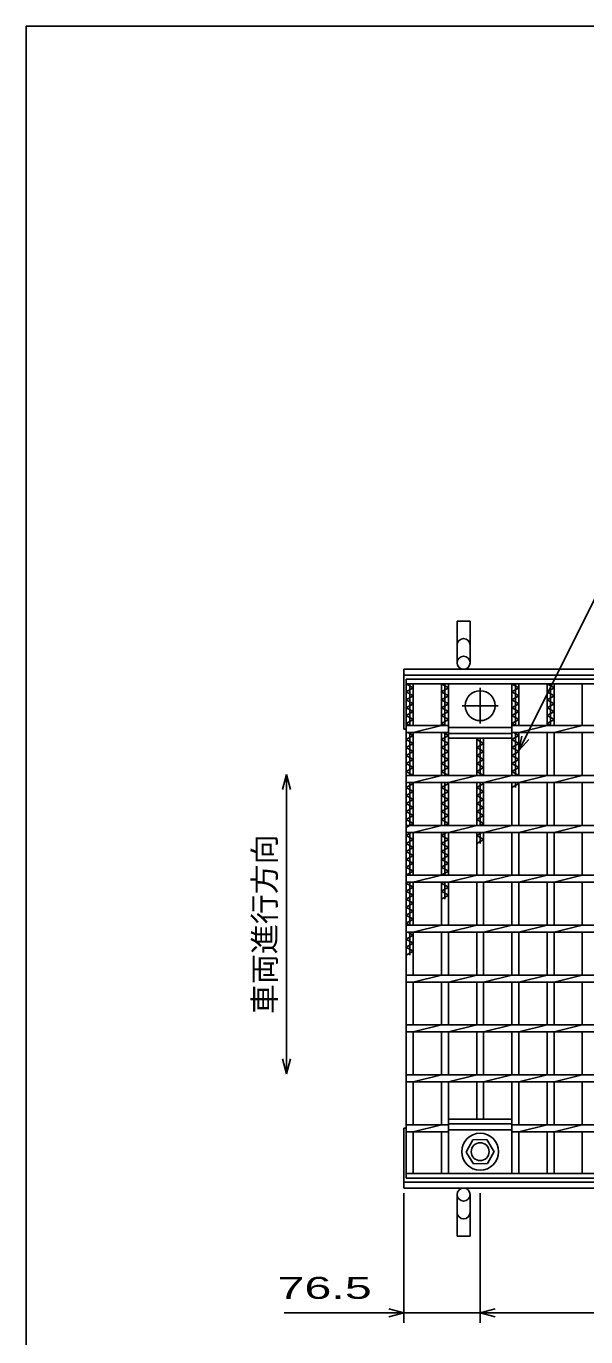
# Model space of a CAD drawing. Units: millimetres, scale not verified. Extents: x -1820 to 1731, y -1282 to 1054.
# Drawn here: x -1729 to -1168, y -260 to 1054 of the extents above; entities that cross this region are included whole.
import ezdxf
from ezdxf.enums import TextEntityAlignment as Align

# ---------------------------------------------------------------- set-up
doc = ezdxf.new("R2010")
doc.units = ezdxf.units.MM
doc.header["$LTSCALE"] = 10
doc.linetypes.add('CHAIN', pattern=[18.5, 12, -1.5, 3.5, -1.5])
for name, color, linetype, lineweight in [('0_2', 150, 'Continuous', 25), ('16', 3, 'Continuous', 25), ('19', 6, 'Continuous', 25), ('22', 4, 'Continuous', 25)]:
    doc.layers.add(name, color=color, linetype=linetype, lineweight=lineweight)
doc.styles.add('ベクトル', font='')
doc.styles.get('ベクトル').set_extended_font_data('ベクトル')

msp = doc.modelspace()

# ---------------------------------------------------------------- linework, layer by layer
at = {"layer": '0_2'}
for p, q in [((-1729, -1146.5), (-1729, 1053.5)), ((-1729, 1053.5), (1731, 1053.5))]:
    msp.add_line(p, q, dxfattribs=at)
at = {"layer": '16'}
for p, q in [((-1348, 399), (-353, 399)), ((-1348, 394.5), (-1348, 399)), ((-353, 394.5), (-1348, 394.5)), ((-1348, -96.5), (-1348, 394.5)), ((-1348, 394.5), (-1341, 394.5)), ((-1341, 390.5), (-1348, 394.5)), ((-1344.5, 352.5), (-1344.5, 394.5)), ((-1341, 352.5), (-1341, 394.5)), ((-1312.7, 352.5), (-1312.7, 394.5)), ((-1312.7, 394.5), (-1305.7, 394.5)), ((-1305.7, 390.5), (-1312.7, 394.5)), ((-1309.2, 352.5), (-1309.2, 394.5)), ((-1305.7, 352.5), (-1305.7, 394.5)), ((-1277.4, 394.5), (-1270.4, 394.5)), ((-1242.1, 352.5), (-1242.1, 394.5)), ((-1242.1, 394.5), (-1235.1, 394.5)), ((-1235.1, 390.5), (-1242.1, 394.5)), ((-1238.6, 352.5), (-1238.6, 394.5)), ((-1235.1, 352.5), (-1235.1, 394.5)), ((-1206.8, 352.5), (-1206.8, 394.5)), ((-1206.8, 394.5), (-1199.8, 394.5)), ((-1199.8, 390.5), (-1206.8, 394.5)), ((-1203.3, 352.5), (-1203.3, 394.5)), ((-1199.8, 352.5), (-1199.8, 394.5)), ((-1171.5, 352.5), (-1171.5, 394.5)), ((-1171.5, 394.5), (-1164.5, 394.5)), ((-1348, 386.5), (-1341, 390.5)), ((-1341, 382.5), (-1348, 386.5)), ((-1348, 378.5), (-1341, 382.5)), ((-1312.7, 386.5), (-1305.7, 390.5)), ((-1305.7, 382.5), (-1312.7, 386.5)), ((-1312.7, 378.5), (-1305.7, 382.5)), ((-1242.1, 386.5), (-1235.1, 390.5)), ((-1235.1, 382.5), (-1242.1, 386.5)), ((-1242.1, 378.5), (-1235.1, 382.5)), ((-1206.8, 386.5), (-1199.8, 390.5)), ((-1199.8, 382.5), (-1206.8, 386.5)), ((-1206.8, 378.5), (-1199.8, 382.5)), ((-1341, 374.5), (-1348, 378.5)), ((-1348, 370.5), (-1341, 374.5)), ((-1341, 366.5), (-1348, 370.5)), ((-1305.7, 374.5), (-1312.7, 378.5)), ((-1312.7, 370.5), (-1305.7, 374.5)), ((-1305.7, 366.5), (-1312.7, 370.5)), ((-1235.1, 374.5), (-1242.1, 378.5)), ((-1242.1, 370.5), (-1235.1, 374.5)), ((-1235.1, 366.5), (-1242.1, 370.5)), ((-1199.8, 374.5), (-1206.8, 378.5)), ((-1206.8, 370.5), (-1199.8, 374.5)), ((-1199.8, 366.5), (-1206.8, 370.5)), ((-1348, 362.5), (-1341, 366.5)), ((-1341, 358.5), (-1348, 362.5)), ((-1348, 354.5), (-1341, 358.5)), ((-1312.7, 362.5), (-1305.7, 366.5)), ((-1305.7, 358.5), (-1312.7, 362.5)), ((-1312.7, 354.5), (-1305.7, 358.5)), ((-1242.1, 362.5), (-1235.1, 366.5)), ((-1235.1, 358.5), (-1242.1, 362.5)), ((-1242.1, 354.5), (-1235.1, 358.5)), ((-1206.8, 362.5), (-1199.8, 366.5)), ((-1199.8, 358.5), (-1206.8, 362.5)), ((-1206.8, 354.5), (-1199.8, 358.5)), ((-1344.5, 352.5), (-1348, 354.5)), ((-1348, 352.5), (-1305.7, 352.5)), ((-1348, 345.5), (-1348, 352.5)), ((-1348, 345.5), (-1305.7, 345.5)), ((-1348, 338.5), (-1341, 342.5)), ((-1341, 342.5), (-1346.25, 345.5)), ((-1344.5, 302.5), (-1344.5, 345.5)), ((-1341, 345.5), (-1312.7, 352.5)), ((-1341, 302.5), (-1341, 345.5)), ((-1309.2, 352.5), (-1312.7, 354.5)), ((-1312.7, 302.5), (-1312.7, 345.5)), ((-1312.7, 338.5), (-1305.7, 342.5)), ((-1305.7, 342.5), (-1310.95, 345.5)), ((-1309.2, 302.5), (-1309.2, 345.5)), ((-1305.7, 352.5), (-1305.7, 345.5)), ((-1305.7, 350.5), (-1242.1, 350.5)), ((-1305.7, 302.5), (-1305.7, 345.5)), ((-1305.7, 344.5), (-1242.1, 344.5)), ((-1305.7, 340), (-1305.7, 344.5)), ((-1238.6, 352.5), (-1242.1, 354.5)), ((-1242.1, 352.5), (-458.5, 352.5)), ((-1242.1, 352.5), (-1242.1, 345.5)), ((-1242.1, 345.5), (-458.5, 345.5)), ((-1242.1, 302.5), (-1242.1, 345.5)), ((-1242.1, 344.5), (-1242.1, 340)), ((-1242.1, 338.5), (-1235.1, 342.5)), ((-1235.1, 342.5), (-1240.35, 345.5)), ((-1238.6, 302.5), (-1238.6, 345.5)), ((-1235.1, 345.5), (-1206.8, 352.5)), ((-1235.1, 302.5), (-1235.1, 345.5)), ((-1203.3, 352.5), (-1206.8, 354.5)), ((-1206.8, 302.5), (-1206.8, 345.5)), ((-1199.8, 345.5), (-1171.5, 352.5)), ((-1199.8, 302.5), (-1199.8, 345.5)), ((-1171.5, 302.5), (-1171.5, 345.5)), ((-1341, 334.5), (-1348, 338.5)), ((-1348, 330.5), (-1341, 334.5)), ((-1341, 326.5), (-1348, 330.5)), ((-1305.7, 334.5), (-1312.7, 338.5)), ((-1312.7, 330.5), (-1305.7, 334.5)), ((-1305.7, 326.5), (-1312.7, 330.5)), ((-1242.1, 340), (-1305.7, 340)), ((-1277.4, 302.5), (-1277.4, 340)), ((-1277.4, 338.5), (-1274.78, 340)), ((-1270.4, 334.5), (-1277.4, 338.5)), ((-1277.4, 330.5), (-1270.4, 334.5)), ((-1270.4, 326.5), (-1277.4, 330.5)), ((-1273.9, 302.5), (-1273.9, 340)), ((-1270.4, 302.5), (-1270.4, 340)), ((-1235.1, 334.5), (-1242.1, 338.5)), ((-1242.1, 330.5), (-1235.1, 334.5)), ((-1235.1, 326.5), (-1242.1, 330.5)), ((-1348, 322.5), (-1341, 326.5)), ((-1341, 318.5), (-1348, 322.5)), ((-1348, 314.5), (-1341, 318.5)), ((-1312.7, 322.5), (-1305.7, 326.5)), ((-1305.7, 318.5), (-1312.7, 322.5)), ((-1312.7, 314.5), (-1305.7, 318.5)), ((-1277.4, 322.5), (-1270.4, 326.5)), ((-1270.4, 318.5), (-1277.4, 322.5)), ((-1277.4, 314.5), (-1270.4, 318.5)), ((-1242.1, 322.5), (-1235.1, 326.5)), ((-1235.1, 318.5), (-1242.1, 322.5)), ((-1242.1, 314.5), (-1235.1, 318.5)), ((-1341, 310.5), (-1348, 314.5)), ((-1348, 306.5), (-1341, 310.5)), ((-1341, 302.5), (-1348, 306.5)), ((-1348, 302.5), (-353, 302.5)), ((-1348, 295.5), (-1348, 302.5)), ((-1341, 295.5), (-1312.7, 302.5)), ((-1305.7, 310.5), (-1312.7, 314.5)), ((-1312.7, 306.5), (-1305.7, 310.5)), ((-1305.7, 302.5), (-1312.7, 306.5)), ((-1305.7, 295.5), (-1277.4, 302.5)), ((-1270.4, 310.5), (-1277.4, 314.5)), ((-1277.4, 306.5), (-1270.4, 310.5)), ((-1270.4, 302.5), (-1277.4, 306.5)), ((-1270.4, 295.5), (-1242.1, 302.5)), ((-1235.1, 310.5), (-1242.1, 314.5)), ((-1242.1, 306.5), (-1235.1, 310.5)), ((-1235.1, 302.5), (-1242.1, 306.5)), ((-1235.1, 295.5), (-1206.8, 302.5)), ((-1199.8, 295.5), (-1171.5, 302.5)), ((-1348, 295.5), (-353, 295.5)), ((-1348, 290.5), (-1341, 294.5)), ((-1341, 286.5), (-1348, 290.5)), ((-1344.5, 252.5), (-1344.5, 295.5)), ((-1341, 294.5), (-1342.75, 295.5)), ((-1341, 252.5), (-1341, 295.5)), ((-1312.7, 252.5), (-1312.7, 295.5)), ((-1312.7, 290.5), (-1305.7, 294.5)), ((-1305.7, 286.5), (-1312.7, 290.5)), ((-1309.2, 252.5), (-1309.2, 295.5)), ((-1305.7, 294.5), (-1307.45, 295.5)), ((-1305.7, 252.5), (-1305.7, 295.5)), ((-1277.4, 252.5), (-1277.4, 295.5)), ((-1277.4, 290.5), (-1270.4, 294.5)), ((-1270.4, 286.5), (-1277.4, 290.5)), ((-1273.9, 252.5), (-1273.9, 295.5)), ((-1270.4, 294.5), (-1272.15, 295.5)), ((-1270.4, 252.5), (-1270.4, 295.5)), ((-1242.1, 252.5), (-1242.1, 295.5)), ((-1242.1, 290.5), (-1235.1, 294.5)), ((-1238.6, 290.5), (-1238.6, 295.5)), ((-1235.1, 294.5), (-1236.85, 295.5)), ((-1235.1, 252.5), (-1235.1, 295.5)), ((-1206.8, 252.5), (-1206.8, 295.5)), ((-1199.8, 252.5), (-1199.8, 295.5)), ((-1171.5, 252.5), (-1171.5, 295.5)), ((-1348, 282.5), (-1341, 286.5)), ((-1341, 278.5), (-1348, 282.5)), ((-1348, 274.5), (-1341, 278.5)), ((-1312.7, 282.5), (-1305.7, 286.5)), ((-1305.7, 278.5), (-1312.7, 282.5)), ((-1312.7, 274.5), (-1305.7, 278.5)), ((-1277.4, 282.5), (-1270.4, 286.5)), ((-1270.4, 278.5), (-1277.4, 282.5)), ((-1277.4, 274.5), (-1270.4, 278.5)), ((-1341, 270.5), (-1348, 274.5)), ((-1348, 266.5), (-1341, 270.5)), ((-1341, 262.5), (-1348, 266.5)), ((-1305.7, 270.5), (-1312.7, 274.5)), ((-1312.7, 266.5), (-1305.7, 270.5)), ((-1305.7, 262.5), (-1312.7, 266.5)), ((-1270.4, 270.5), (-1277.4, 274.5)), ((-1277.4, 266.5), (-1270.4, 270.5)), ((-1270.4, 262.5), (-1277.4, 266.5)), ((-1348, 258.5), (-1341, 262.5)), ((-1341, 254.5), (-1348, 258.5)), ((-1348, 250.5), (-1341, 254.5)), ((-1348, 252.5), (-353, 252.5)), ((-1348, 245.5), (-1348, 252.5)), ((-1341, 245.5), (-1312.7, 252.5)), ((-1312.7, 258.5), (-1305.7, 262.5)), ((-1305.7, 254.5), (-1312.7, 258.5)), ((-1309.2, 252.5), (-1305.7, 254.5)), ((-1305.7, 245.5), (-1277.4, 252.5)), ((-1277.4, 258.5), (-1270.4, 262.5)), ((-1270.4, 254.5), (-1277.4, 258.5)), ((-1273.9, 252.5), (-1270.4, 254.5)), ((-1270.4, 245.5), (-1242.1, 252.5)), ((-1235.1, 245.5), (-1206.8, 252.5)), ((-1199.8, 245.5), (-1171.5, 252.5)), ((-1348, 245.5), (-353, 245.5)), ((-1348, 242.5), (-1342.75, 245.5)), ((-1341, 238.5), (-1348, 242.5)), ((-1348, 234.5), (-1341, 238.5)), ((-1344.5, 202.5), (-1344.5, 245.5)), ((-1341, 202.5), (-1341, 245.5)), ((-1312.7, 202.5), (-1312.7, 245.5)), ((-1312.7, 242.5), (-1307.45, 245.5)), ((-1305.7, 238.5), (-1312.7, 242.5)), ((-1312.7, 234.5), (-1305.7, 238.5)), ((-1309.2, 202.5), (-1309.2, 245.5)), ((-1305.7, 202.5), (-1305.7, 245.5)), ((-1277.4, 202.5), (-1277.4, 245.5)), ((-1277.4, 242.5), (-1272.15, 245.5)), ((-1270.4, 238.5), (-1277.4, 242.5)), ((-1277.4, 234.5), (-1270.4, 238.5)), ((-1273.9, 234.5), (-1273.9, 245.5)), ((-1270.4, 202.5), (-1270.4, 245.5)), ((-1242.1, 202.5), (-1242.1, 245.5)), ((-1235.1, 202.5), (-1235.1, 245.5)), ((-1206.8, 202.5), (-1206.8, 245.5)), ((-1199.8, 202.5), (-1199.8, 245.5)), ((-1171.5, 202.5), (-1171.5, 245.5)), ((-1341, 230.5), (-1348, 234.5)), ((-1348, 226.5), (-1341, 230.5)), ((-1341, 222.5), (-1348, 226.5)), ((-1305.7, 230.5), (-1312.7, 234.5)), ((-1312.7, 226.5), (-1305.7, 230.5)), ((-1305.7, 222.5), (-1312.7, 226.5)), ((-1348, 218.5), (-1341, 222.5)), ((-1341, 214.5), (-1348, 218.5)), ((-1348, 210.5), (-1341, 214.5)), ((-1341, 206.5), (-1348, 210.5)), ((-1312.7, 218.5), (-1305.7, 222.5)), ((-1305.7, 214.5), (-1312.7, 218.5)), ((-1312.7, 210.5), (-1305.7, 214.5)), ((-1305.7, 206.5), (-1312.7, 210.5)), ((-1348, 202.5), (-1341, 206.5)), ((-1348, 202.5), (-353, 202.5)), ((-1348, 195.5), (-1348, 202.5)), ((-1341, 195.5), (-1312.7, 202.5)), ((-1312.7, 202.5), (-1305.7, 206.5)), ((-1305.7, 195.5), (-1277.4, 202.5)), ((-1270.4, 195.5), (-1242.1, 202.5)), ((-1235.1, 195.5), (-1206.8, 202.5)), ((-1199.8, 195.5), (-1171.5, 202.5)), ((-1348, 195.5), (-353, 195.5)), ((-1348, 194.5), (-1346.25, 195.5)), ((-1341, 190.5), (-1348, 194.5)), ((-1348, 186.5), (-1341, 190.5)), ((-1341, 182.5), (-1348, 186.5)), ((-1344.5, 152.5), (-1344.5, 195.5)), ((-1341, 152.5), (-1341, 195.5)), ((-1312.7, 152.5), (-1312.7, 195.5)), ((-1312.7, 194.5), (-1310.95, 195.5)), ((-1305.7, 190.5), (-1312.7, 194.5)), ((-1312.7, 186.5), (-1305.7, 190.5)), ((-1305.7, 182.5), (-1312.7, 186.5)), ((-1309.2, 178.5), (-1309.2, 195.5)), ((-1305.7, 152.5), (-1305.7, 195.5)), ((-1277.4, 152.5), (-1277.4, 195.5)), ((-1270.4, 152.5), (-1270.4, 195.5)), ((-1242.1, 152.5), (-1242.1, 195.5)), ((-1235.1, 152.5), (-1235.1, 195.5)), ((-1206.8, 152.5), (-1206.8, 195.5)), ((-1199.8, 152.5), (-1199.8, 195.5)), ((-1171.5, 152.5), (-1171.5, 195.5)), ((-1348, 178.5), (-1341, 182.5)), ((-1341, 174.5), (-1348, 178.5)), ((-1348, 170.5), (-1341, 174.5)), ((-1312.7, 178.5), (-1305.7, 182.5)), ((-1341, 166.5), (-1348, 170.5)), ((-1348, 162.5), (-1341, 166.5)), ((-1341, 158.5), (-1348, 162.5)), ((-1348, 154.5), (-1341, 158.5)), ((-1344.5, 152.5), (-1348, 154.5)), ((-1348, 152.5), (-353, 152.5)), ((-1348, 145.5), (-1348, 152.5)), ((-1348, 145.5), (-353, 145.5)), ((-1341, 142.5), (-1346.25, 145.5)), ((-1344.5, 122.5), (-1344.5, 145.5)), ((-1341, 145.5), (-1312.7, 152.5)), ((-1341, 102.5), (-1341, 145.5)), ((-1312.7, 102.5), (-1312.7, 145.5)), ((-1305.7, 145.5), (-1277.4, 152.5)), ((-1305.7, 102.5), (-1305.7, 145.5)), ((-1277.4, 102.5), (-1277.4, 145.5)), ((-1270.4, 145.5), (-1242.1, 152.5)), ((-1270.4, 102.5), (-1270.4, 145.5)), ((-1242.1, 102.5), (-1242.1, 145.5)), ((-1235.1, 145.5), (-1206.8, 152.5)), ((-1235.1, 102.5), (-1235.1, 145.5)), ((-1206.8, 102.5), (-1206.8, 145.5)), ((-1199.8, 145.5), (-1171.5, 152.5)), ((-1199.8, 102.5), (-1199.8, 145.5)), ((-1171.5, 102.5), (-1171.5, 145.5)), ((-1348, 138.5), (-1341, 142.5)), ((-1341, 134.5), (-1348, 138.5)), ((-1348, 130.5), (-1341, 134.5)), ((-1341, 126.5), (-1348, 130.5)), ((-1348, 122.5), (-1341, 126.5)), ((-1348, 102.5), (-353, 102.5)), ((-1348, 95.5), (-1348, 102.5)), ((-1348, 95.5), (-353, 95.5)), ((-1341, 95.5), (-1312.7, 102.5)), ((-1341, 52.5), (-1341, 95.5)), ((-1312.7, 52.5), (-1312.7, 95.5)), ((-1305.7, 95.5), (-1277.4, 102.5)), ((-1305.7, 52.5), (-1305.7, 95.5)), ((-1277.4, 52.5), (-1277.4, 95.5)), ((-1270.4, 95.5), (-1242.1, 102.5)), ((-1270.4, 52.5), (-1270.4, 95.5)), ((-1242.1, 52.5), (-1242.1, 95.5)), ((-1235.1, 95.5), (-1206.8, 102.5)), ((-1235.1, 52.5), (-1235.1, 95.5)), ((-1206.8, 52.5), (-1206.8, 95.5)), ((-1199.8, 95.5), (-1171.5, 102.5)), ((-1199.8, 52.5), (-1199.8, 95.5)), ((-1171.5, 52.5), (-1171.5, 95.5)), ((-1348, 52.5), (-353, 52.5)), ((-1348, 45.5), (-1348, 52.5)), ((-1348, 45.5), (-353, 45.5)), ((-1341, 45.5), (-1312.7, 52.5)), ((-1341, 2.5), (-1341, 45.5)), ((-1312.7, 2.5), (-1312.7, 45.5)), ((-1305.7, 45.5), (-1277.4, 52.5)), ((-1305.7, 2.5), (-1305.7, 45.5)), ((-1277.4, 2.5), (-1277.4, 45.5)), ((-1270.4, 45.5), (-1242.1, 52.5)), ((-1270.4, 2.5), (-1270.4, 45.5)), ((-1242.1, 2.5), (-1242.1, 45.5)), ((-1235.1, 45.5), (-1206.8, 52.5)), ((-1235.1, 2.5), (-1235.1, 45.5)), ((-1206.8, 2.5), (-1206.8, 45.5)), ((-1199.8, 45.5), (-1171.5, 52.5)), ((-1199.8, 2.5), (-1199.8, 45.5)), ((-1171.5, 2.5), (-1171.5, 45.5)), ((-1348, 2.5), (-353, 2.5)), ((-1348, -4.5), (-1348, 2.5)), ((-1341, -4.5), (-1312.7, 2.5)), ((-1305.7, -4.5), (-1277.4, 2.5)), ((-1270.4, -4.5), (-1242.1, 2.5)), ((-1235.1, -4.5), (-1206.8, 2.5)), ((-1199.8, -4.5), (-1171.5, 2.5)), ((-1348, -4.5), (-353, -4.5)), ((-1341, -47.5), (-1341, -4.5)), ((-1312.7, -47.5), (-1312.7, -4.5)), ((-1305.7, -47.5), (-1305.7, -4.5)), ((-1277.4, -42), (-1277.4, -4.5)), ((-1270.4, -42), (-1270.4, -4.5)), ((-1242.1, -47.5), (-1242.1, -4.5)), ((-1235.1, -47.5), (-1235.1, -4.5)), ((-1206.8, -47.5), (-1206.8, -4.5)), ((-1199.8, -47.5), (-1199.8, -4.5)), ((-1171.5, -47.5), (-1171.5, -4.5)), ((-1348, -47.5), (-1305.7, -47.5)), ((-1348, -54.5), (-1348, -47.5)), ((-1341, -54.5), (-1312.7, -47.5)), ((-1305.7, -42), (-1242.1, -42)), ((-1305.7, -46.5), (-1305.7, -42)), ((-1305.7, -46.5), (-1242.1, -46.5)), ((-1305.7, -47.5), (-1305.7, -54.5)), ((-1305.7, -52.5), (-1242.1, -52.5)), ((-1242.1, -46.5), (-1242.1, -42)), ((-1242.1, -47.5), (-458.5, -47.5)), ((-1242.1, -47.5), (-1242.1, -54.5)), ((-1235.1, -54.5), (-1206.8, -47.5)), ((-1199.8, -54.5), (-1171.5, -47.5)), ((-1348, -54.5), (-1305.7, -54.5)), ((-1341, -96.5), (-1341, -54.5)), ((-1312.7, -96.5), (-1312.7, -54.5)), ((-1305.7, -96.5), (-1305.7, -54.5)), ((-1281.19, -62.55), (-1287.9, -74.84)), ((-1267.2, -62.21), (-1281.19, -62.55)), ((-1259.9, -74.5), (-1267.2, -62.21)), ((-1242.1, -54.5), (-458.5, -54.5)), ((-1242.1, -96.5), (-1242.1, -54.5)), ((-1235.1, -96.5), (-1235.1, -54.5)), ((-1206.8, -96.5), (-1206.8, -54.5)), ((-1199.8, -96.5), (-1199.8, -54.5)), ((-1171.5, -96.5), (-1171.5, -54.5)), ((-1287.9, -74.84), (-1280.6, -86.79)), ((-1266.61, -86.45), (-1259.9, -74.16)), ((-1280.6, -86.79), (-1266.61, -86.45)), ((-1348, -96.5), (-353, -96.5)), ((-1348, -101), (-1348, -96.5)), ((-1348, -96.5), (-1341, -96.5)), ((-353, -101), (-1348, -101)), ((-1312.7, -96.5), (-1305.7, -96.5)), ((-1277.4, -96.5), (-1270.4, -96.5)), ((-1242.1, -96.5), (-1235.1, -96.5)), ((-1206.8, -96.5), (-1199.8, -96.5)), ((-1171.5, -96.5), (-1164.5, -96.5))]:
    msp.add_line(p, q, dxfattribs=at)
at = {"layer": '16', "linetype": 'CHAIN'}
for p, q in [((-1273.9, 390.5), (-1273.9, 354.5)), ((-1291.9, 372.5), (-1255.9, 372.5))]:
    msp.add_line(p, q, dxfattribs=at)
at = {"layer": '16'}
for radius in [18.5, 9]:
    msp.add_circle((-1273.9, -74.5), radius, dxfattribs=at)
for start, end in [(90, 270), (270, 90)]:
    msp.add_arc((-1273.9, 372.5), 15, start, end, dxfattribs=at)
at = {"layer": '19'}
for p, q in [((-1297, 415.5), (-1297, 457.12)), ((-1297, 457.12), (-1284, 457.12)), ((-1284, 457.12), (-1284, 415.5)), ((-1350.5, 409), (-350.5, 409)), ((-1350.5, 349), (-1350.5, 409)), ((-1350.5, 403), (-350.5, 403)), ((-1350.5, 349), (-1348, 349)), ((-1350.5, -111), (-1350.5, -51)), ((-1350.5, -51), (-1348, -51)), ((-1350.5, -105), (-350.5, -105)), ((-1350.5, -111), (-350.5, -111)), ((-1297, -117.5), (-1297, -159.12)), ((-1284, -159.12), (-1284, -117.5)), ((-1297, -159.12), (-1284, -159.12))]:
    msp.add_line(p, q, dxfattribs=at)
for centre in [(-1290.5, 415.5), (-1290.5, -117.5)]:
    msp.add_circle(centre, 6.5, dxfattribs=at)
for centre, start, end in [((-1290.5, 433.34), 0, 180), ((-1290.5, -135.34), 180, 0)]:
    msp.add_arc(centre, 6.5, start, end, dxfattribs=at)
at = {"layer": '22'}
for p, q in [((-1235.1, 327.5), (-1053.35, 691)), ((-1235.1, 327.5), (-1232.1, 342.1)), ((-1235.1, 327.5), (-1225.1, 338.5)), ((-1468, 303.5), (-1472, 288.5)), ((-1464, 288.5), (-1468, 303.5)), ((-1468, 303.5), (-1468, 3.5)), ((-1468, 3.5), (-1472, 18.5)), ((-1464, 18.5), (-1468, 3.5)), ((-1350.5, -246), (-1350.5, -116)), ((-1273.9, -246), (-1273.9, -116)), ((-1470.5, -236), (-1350.5, -236)), ((-1350.5, -236), (-1365.5, -232)), ((-1365.5, -240), (-1350.5, -236)), ((-1350.5, -236), (-1273.9, -236)), ((-1273.9, -236), (-1258.9, -232)), ((-1258.9, -240), (-1273.9, -236)), ((-1273.9, -236), (-426.7, -236))]:
    msp.add_line(p, q, dxfattribs=at)

# ---------------------------------------------------------------- texts
at = {"layer": '22', "color": 2, "style": 'ベクトル'}
msp.add_text('車両進行方向', height=21.99, rotation=90, dxfattribs=at).set_placement((-1490, 63.5), align=Align.MIDDLE_LEFT)
at = {"layer": '22', "color": 2, "style": 'ベクトル', "width": 1.65}
msp.add_text(' 76.5 ', height=21.99, dxfattribs=at).set_placement((-1490.5, -211), align=Align.MIDDLE_LEFT)

doc.saveas('drawing.dxf')
